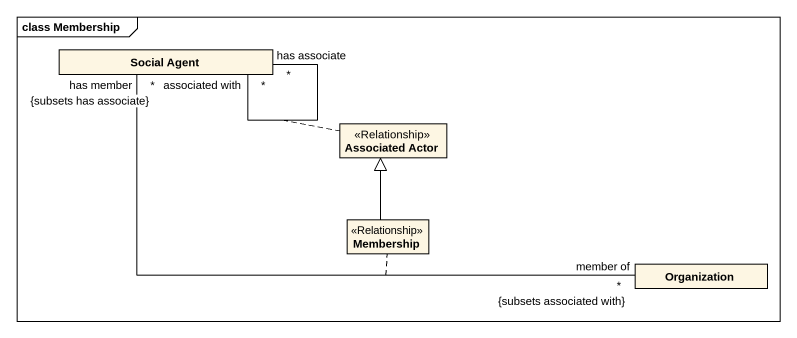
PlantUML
@startuml
mainframe class Membership
hide circle
hide empty members
class "Social Agent" as Social_Agent
class "Associated Actor" as Associated_Actor <<Relationship>>
class Membership <<Relationship>>
class Organization
Social_Agent "associated with\n*" -- "has associate\n*" Social_Agent
(Social_Agent, Social_Agent) .. Associated_Actor
Membership -up-|> Associated_Actor
Organization "member of\n*\n{subsets associated with}" -left- "has member\n*\n{subsets has associate}" Social_Agent
(Organization, Social_Agent) .. Membership
@enduml
